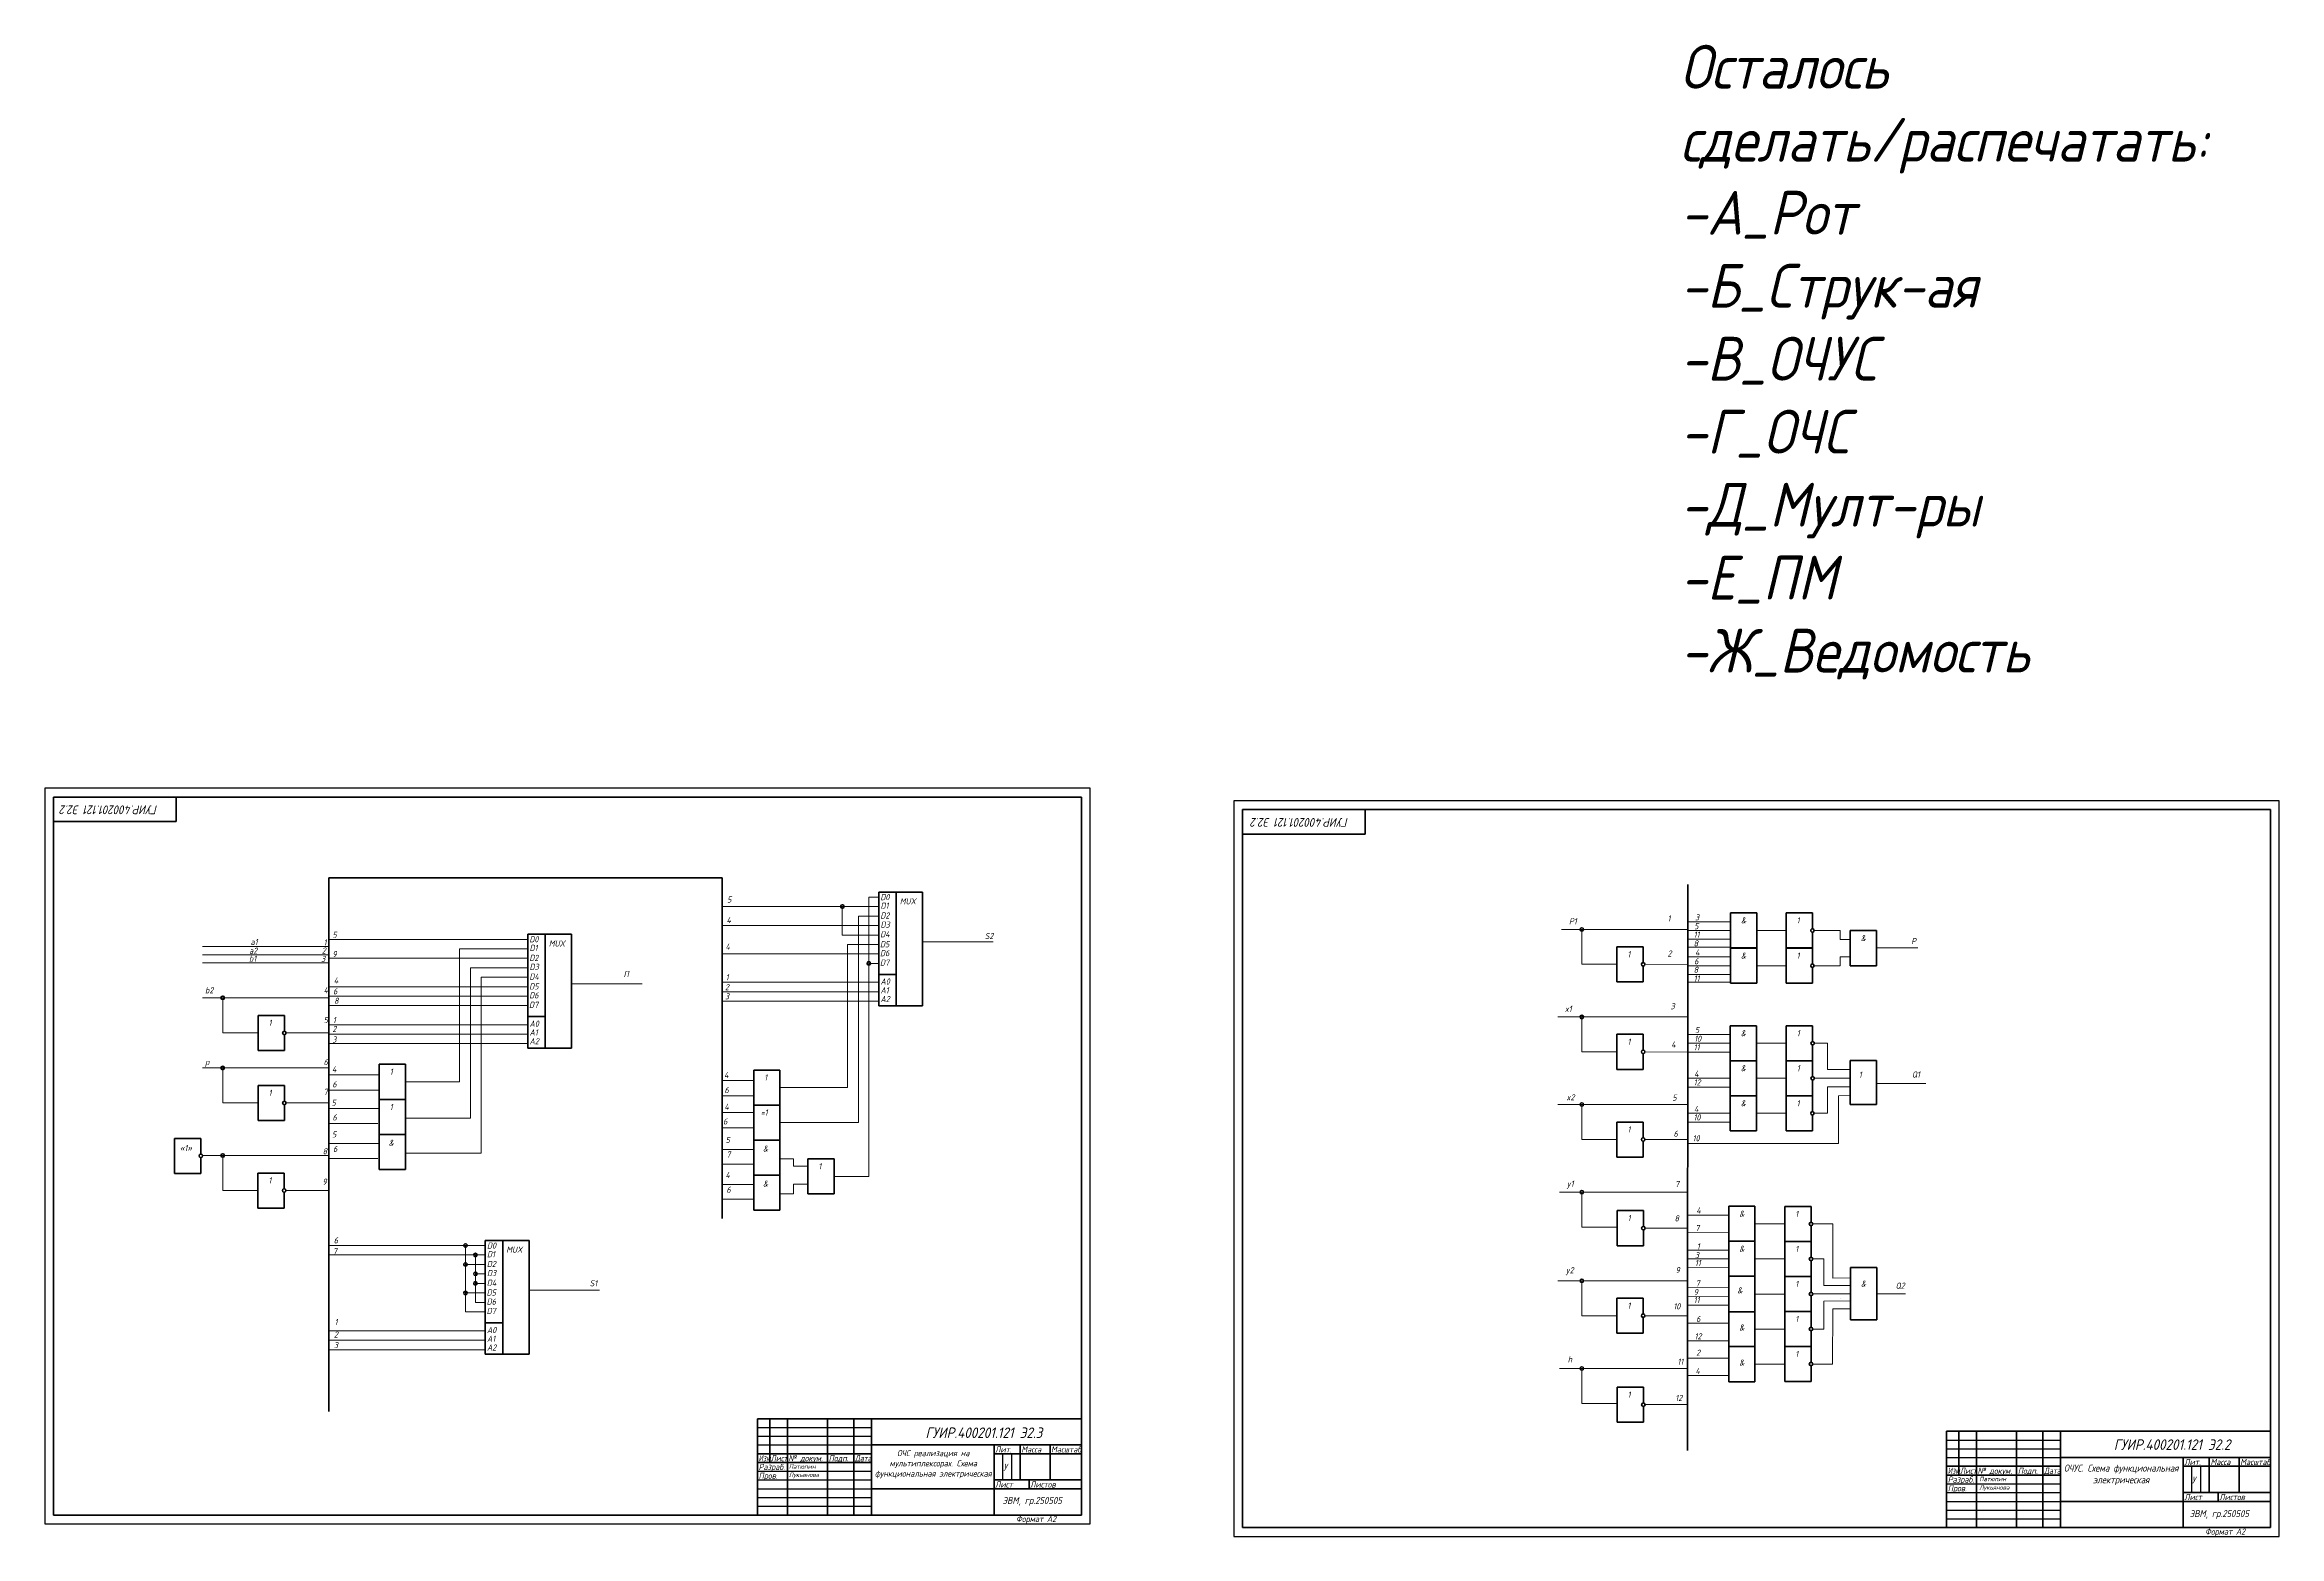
# Model space of a CAD drawing. Header units: millimetres. Extents: x -1355 to 1483, y -457 to 401.
# Drawn here: x -1355 to -79, y -455 to 397 of the extents above; entities that cross this region are included whole.
import ezdxf

# ---------------------------------------------------------------- set-up
doc = ezdxf.new("R2010")
doc.units = ezdxf.units.MM
doc.header["$LTSCALE"] = 0.5
doc.layers.get('0').update_dxf_attribs({"lineweight": 60})
doc.layers.get('Defpoints').update_dxf_attribs({"color": 5})
doc.layers.add('4-текст', color=7, linetype='Continuous', true_color=0x00ad00)
doc.layers.add('провода', color=122, linetype='Continuous', lineweight=15)
doc.layers.add('фигуры', color=7, linetype='Continuous', lineweight=40)
doc.styles.get("Standard").update_dxf_attribs({"font": 'isocpeui.ttf', "width": 0.9})

msp = doc.modelspace()

# ---------------------------------------------------------------- linework, layer by layer
for p, q in [((-1350.3, -32.7), (-1350.3, -46.7)), ((-1280.3, -46.7), (-1280.3, -32.7)), ((-1350.3, -46.7), (-1280.3, -46.7)), ((-671.4, -39.9), (-671.4, -53.9)), ((-601.4, -53.9), (-601.4, -39.9)), ((-671.4, -53.9), (-601.4, -53.9)), ((-1193.1, -78.8), (-1193.1, -383.5)), ((-1193.1, -78.8), (-968.5, -78.8)), ((-968.5, -78.8), (-968.5, -273.3)), ((-417.2, -82.6), (-417.3, -405.9)), ((-813.3, -402.7), (-813.3, -407.7)), ((-134.4, -409.9), (-134.4, -414.9))]:
    msp.add_line(p, q)
at = {"lineweight": 60}
for p, q in [((-763.3, -387.7), (-948.3, -387.7)), ((-948.3, -442.7), (-948.3, -387.7)), ((-941.3, -387.7), (-941.3, -412.7)), ((-931.3, -442.7), (-931.3, -387.7)), ((-908.3, -387.7), (-908.3, -442.7)), ((-893.3, -442.7), (-893.3, -387.7)), ((-883.3, -387.7), (-883.3, -442.7)), ((-84.4, -394.9), (-269.4, -394.9)), ((-269.4, -449.9), (-269.4, -394.9)), ((-262.4, -394.9), (-262.4, -419.9)), ((-252.4, -449.9), (-252.4, -394.9)), ((-229.4, -394.9), (-229.4, -449.9)), ((-214.4, -449.9), (-214.4, -394.9)), ((-204.4, -394.9), (-204.4, -449.9)), ((-948.3, -407.7), (-883.3, -407.7)), ((-883.3, -402.7), (-763.3, -402.7)), ((-813.3, -442.7), (-813.3, -402.7)), ((-813.3, -407.7), (-763.3, -407.7)), ((-798.3, -402.7), (-798.3, -422.7)), ((-781.3, -422.7), (-781.3, -402.7)), ((-948.3, -412.7), (-883.3, -412.7)), ((-269.4, -414.9), (-204.4, -414.9)), ((-269.4, -419.9), (-204.4, -419.9)), ((-204.4, -409.9), (-84.4, -409.9)), ((-134.4, -449.9), (-134.4, -409.9)), ((-134.4, -414.9), (-84.4, -414.9)), ((-119.4, -409.9), (-119.4, -429.9)), ((-102.4, -429.9), (-102.4, -409.9)), ((-883.3, -427.7), (-763.3, -427.7)), ((-813.3, -422.7), (-763.3, -422.7)), ((-793.3, -427.7), (-793.3, -422.7)), ((-134.4, -429.9), (-84.4, -429.9)), ((-114.4, -434.9), (-114.4, -429.9)), ((-204.4, -434.9), (-84.4, -434.9))]:
    msp.add_line(p, q, dxfattribs=at)
at = {"lineweight": -3}
for p, q in [((-948.3, -392.7), (-883.3, -392.7)), ((-948.3, -397.7), (-883.3, -397.7)), ((-948.3, -402.7), (-883.3, -402.7)), ((-808.3, -422.7), (-808.3, -407.7)), ((-803.3, -407.7), (-803.3, -422.7)), ((-269.4, -399.9), (-204.4, -399.9)), ((-269.4, -404.9), (-204.4, -404.9)), ((-948.3, -417.7), (-883.3, -417.7)), ((-269.4, -409.9), (-204.4, -409.9)), ((-129.4, -429.9), (-129.4, -414.9)), ((-124.4, -414.9), (-124.4, -429.9)), ((-948.3, -422.7), (-883.3, -422.7)), ((-948.3, -427.7), (-883.3, -427.7)), ((-948.3, -432.7), (-883.3, -432.7)), ((-269.4, -424.9), (-204.4, -424.9)), ((-269.4, -429.9), (-204.4, -429.9)), ((-948.3, -437.7), (-883.3, -437.7)), ((-269.4, -434.9), (-204.4, -434.9)), ((-269.4, -439.9), (-204.4, -439.9)), ((-269.4, -444.9), (-204.4, -444.9))]:
    msp.add_line(p, q, dxfattribs=at)
for centre in [(-899.9, -95.2), (-477.7, -108.3), (-884.8, -127.7), (-1253.7, -147.4), (-477.7, -158.3), (-1253.7, -187.4), (-477.7, -208.3), (-1253.7, -237.4), (-477.7, -258.3), (-1115.1, -288.8), (-1109.4, -294.2), (-1115.1, -299.6), (-1109.4, -305), (-1115.1, -315.9), (-1109.4, -310.4), (-477.7, -309), (-477.7, -359)]:
    msp.add_circle(centre, 1)
at = {"layer": 'Defpoints'}
for p, q in [((-758.3, -27.7), (-1355.3, -27.7)), ((-1355.3, -27.7), (-1355.3, -447.7)), ((-758.3, -447.7), (-758.3, -27.7)), ((-79.4, -34.9), (-676.4, -34.9)), ((-676.4, -34.9), (-676.4, -454.9)), ((-79.4, -454.9), (-79.4, -34.9)), ((-1355.3, -447.7), (-758.3, -447.7)), ((-676.4, -454.9), (-79.4, -454.9))]:
    msp.add_line(p, q, dxfattribs=at)
at = {"layer": 'провода'}
for p, q in [((-968.1, -95.3), (-879.1, -95.3)), ((-900, -111.5), (-900, -95.3)), ((-890.7, -100.7), (-879.1, -100.7)), ((-890.7, -100.7), (-879.1, -100.7)), ((-890.7, -100.7), (-879.1, -100.7)), ((-890.7, -177.7), (-890.7, -100.7)), ((-884.8, -89.8), (-879.1, -89.8)), ((-884.8, -89.8), (-884.8, -249.3)), ((-1193.1, -114), (-1079.9, -114)), ((-968.5, -106.1), (-879.1, -106.1)), ((-900, -111.5), (-879.1, -111.5)), ((-884.4, -106.1), (-879.1, -106.1)), ((-884.4, -111.5), (-879.1, -111.5)), ((-489.2, -108.3), (-417.2, -108.3)), ((-477.7, -128.2), (-477.7, -108.3)), ((-477.7, -108.3), (-477.7, -128.2)), ((-417.2, -103.9), (-392.8, -103.9)), ((-417.2, -108.9), (-392.8, -108.9)), ((-417.2, -113.9), (-392.8, -113.9)), ((-377.8, -108.9), (-361.1, -108.9)), ((-330.2, -109), (-345, -109)), ((-330.2, -109), (-330.2, -114)), ((-330.2, -114), (-324.4, -114)), ((-1193.1, -118.1), (-1265.2, -118.1)), ((-1193.1, -122.9), (-1265.2, -122.9)), ((-1193.1, -127.4), (-1265.2, -127.4)), ((-1193.1, -124.8), (-1079.9, -124.8)), ((-1193.1, -124.8), (-1079.9, -124.8)), ((-1193.1, -124.8), (-1079.9, -124.8)), ((-1118.5, -192.9), (-1118.5, -119.4)), ((-1118.5, -119.4), (-1079.9, -119.4)), ((-968.1, -122.3), (-879.1, -122.3)), ((-879.1, -116.9), (-897, -116.9)), ((-897, -116.9), (-897, -198.6)), ((-884.4, -122.3), (-879.1, -122.3)), ((-854.4, -115.3), (-813.8, -115.3)), ((-417.2, -118.5), (-392.8, -118.4)), ((-417.2, -124), (-392.8, -124)), ((-330.2, -124), (-330.2, -129)), ((-330.2, -124), (-324.4, -124)), ((-309.4, -118.8), (-285.8, -118.8)), ((-1112.3, -130.2), (-1079.9, -130.2)), ((-1112.3, -216.1), (-1112.3, -130.2)), ((-1106.1, -236), (-1106.1, -135.6)), ((-1106.1, -135.6), (-1079.5, -135.6)), ((-1054.7, -139.4), (-1014.2, -139.4)), ((-968.1, -138.5), (-879.1, -138.5)), ((-968.1, -138.5), (-879.1, -138.5)), ((-884.8, -127.7), (-879.1, -127.7)), ((-884.4, -127.7), (-879.1, -127.7)), ((-477.7, -128.2), (-457.6, -128.2)), ((-441.6, -128.2), (-417.2, -128.3)), ((-417.2, -129), (-392.8, -129)), ((-417.2, -134), (-392.8, -134)), ((-417.2, -138.5), (-392.8, -138.5)), ((-377.8, -129), (-361, -129)), ((-345, -129), (-330.2, -129)), ((-1265.2, -147.4), (-1193.1, -147.4)), ((-1253.7, -147.4), (-1253.7, -167.4)), ((-1193.1, -141), (-1079.9, -141)), ((-1193.1, -146.4), (-1079.9, -146.4)), ((-1193.1, -151.8), (-1079.9, -151.8)), ((-1193.1, -151.8), (-1079.9, -151.8)), ((-1098.1, -146.4), (-1079.9, -146.4)), ((-968.1, -143.9), (-879.1, -143.9)), ((-968.1, -143.9), (-879.1, -143.9)), ((-968.1, -149.3), (-879.1, -149.3)), ((-1193.1, -162.7), (-1079.9, -162.7)), ((-1193.1, -162.7), (-1079.9, -162.7)), ((-491.4, -158.3), (-417.2, -158.3)), ((-477.7, -158.3), (-477.7, -178.2)), ((-417.2, -158.3), (-417.2, -158.3)), ((-1253.7, -167.4), (-1233.5, -167.4)), ((-1217.5, -167.4), (-1193.1, -167.4)), ((-1193.1, -168.1), (-1079.9, -168.1)), ((-1193.1, -168.1), (-1079.9, -168.1)), ((-1193.1, -173.5), (-1079.9, -173.5)), ((-890.7, -218.6), (-890.7, -177.7)), ((-477.7, -178.2), (-457.6, -178.2)), ((-441.6, -178.2), (-417.2, -178.3)), ((-417.2, -168.3), (-392.9, -168.3)), ((-417.2, -173.3), (-392.9, -173.3)), ((-417.2, -178.3), (-417.2, -178.3)), ((-417.2, -178.3), (-392.9, -178.3)), ((-377.9, -173.3), (-361.1, -173.3)), ((-344.9, -173.2), (-337.4, -173.2)), ((-337.4, -173.2), (-337.4, -188.3)), ((-1265.2, -187.4), (-1193.1, -187.4)), ((-1253.7, -187.4), (-1253.7, -207.4)), ((-1193.1, -191.4), (-1164.3, -191.4)), ((-337.4, -188.3), (-324.4, -188.3)), ((-1193.1, -200.1), (-1164.3, -200.1)), ((-1149.3, -195.3), (-1118.5, -195.3)), ((-1118.5, -195.3), (-1118.5, -192.9)), ((-968.5, -194.6), (-950.5, -194.6)), ((-968.5, -203.4), (-950.5, -203.4)), ((-935.5, -198.6), (-904.7, -198.6)), ((-897, -198.6), (-904.7, -198.6)), ((-417.2, -193.3), (-392.9, -193.3)), ((-417.2, -198.3), (-392.9, -198.3)), ((-377.9, -193.3), (-361.1, -193.3)), ((-344.9, -193.2), (-324.4, -193.2)), ((-337.3, -198.2), (-324.4, -198.2)), ((-337.3, -198.2), (-337.3, -213.3)), ((-331.1, -203.3), (-324.4, -203.2)), ((-331.1, -203.3), (-331.1, -228.9)), ((-309.4, -196.2), (-281.3, -196.2)), ((-1253.7, -207.4), (-1233.5, -207.4)), ((-1217.5, -207.4), (-1193.2, -207.4)), ((-1192.8, -210.6), (-1164.8, -210.6)), ((-1149.2, -216.1), (-1112.3, -216.1)), ((-968.5, -212.8), (-950.3, -212.8)), ((-491.4, -208.3), (-417.2, -208.3)), ((-477.7, -208.3), (-477.7, -228.2)), ((-417.3, -213.3), (-392.9, -213.3)), ((-377.9, -213.3), (-361.2, -213.3)), ((-345, -213.3), (-337.3, -213.3)), ((-1193.1, -219.2), (-1165.1, -219.2)), ((-968.5, -221.6), (-950.3, -221.6)), ((-935.5, -218.6), (-890.7, -218.6)), ((-477.7, -228.2), (-457.6, -228.2)), ((-441.6, -228.2), (-417.2, -228.3)), ((-417.3, -218.3), (-392.9, -218.3)), ((-331.1, -228.9), (-331.1, -230.5)), ((-1265.2, -237.4), (-1193.2, -237.4)), ((-1253.7, -237.4), (-1253.7, -257.4)), ((-1193.1, -239.2), (-1165.1, -239.2)), ((-1192.8, -230.6), (-1164.8, -230.6)), ((-1149.2, -236.1), (-1106.1, -236)), ((-968.5, -233.9), (-950.5, -233.9)), ((-968.5, -242.4), (-950.5, -242.4)), ((-935.4, -239.3), (-927.8, -239.3)), ((-927.8, -239.3), (-927.8, -243.5)), ((-331.1, -230.5), (-417.2, -230.5)), ((-968.1, -253.9), (-950.5, -253.9)), ((-927.8, -243.5), (-919.6, -243.5)), ((-927.8, -259.3), (-927.8, -253.8)), ((-927.8, -253.8), (-919.6, -253.8)), ((-904.6, -249.3), (-884.8, -249.3)), ((-1253.7, -257.4), (-1233.6, -257.4)), ((-1217.6, -257.4), (-1193.2, -257.4)), ((-968.5, -262.4), (-950.5, -262.4)), ((-935.4, -259.3), (-927.8, -259.3)), ((-490.5, -258.3), (-417.2, -258.3)), ((-477.7, -278.3), (-477.7, -258.3)), ((-477.7, -258.3), (-477.7, -278.3)), ((-477.7, -278.3), (-457.7, -278.3)), ((-441.4, -278.9), (-417.2, -278.9)), ((-417.2, -271.5), (-393.8, -271.4)), ((-378.7, -276.5), (-361.9, -276.5)), ((-345.8, -276.4), (-334.4, -276.4)), ((-334.4, -276.4), (-334.4, -307.4)), ((-1193.1, -288.8), (-1104.1, -288.8)), ((-1115.1, -288.8), (-1115.1, -326.7)), ((-417.2, -281.5), (-393.8, -281.4)), ((-417.2, -291.5), (-393.8, -291.4)), ((-1193.1, -294.2), (-1104.1, -294.2)), ((-1115.1, -299.6), (-1104.1, -299.6)), ((-1115.1, -299.6), (-1104.1, -299.6)), ((-1115.1, -299.6), (-1104.1, -299.6)), ((-1109.4, -294.2), (-1109.4, -321.3)), ((-1109.4, -305), (-1104.1, -305)), ((-1109.4, -305), (-1104.1, -305)), ((-417.2, -296.5), (-393.8, -296.4)), ((-417.2, -301.5), (-393.8, -301.4)), ((-378.7, -296.5), (-361.9, -296.5)), ((-345.8, -296.5), (-339.5, -296.5)), ((-339.5, -296.5), (-339.5, -311.6)), ((-1115.1, -315.9), (-1104.1, -315.9)), ((-1115.1, -315.9), (-1104.1, -315.9)), ((-1109.4, -310.4), (-1104.1, -310.4)), ((-1109.4, -310.4), (-1104.1, -310.4)), ((-1079, -314.3), (-1038.5, -314.3)), ((-491.4, -309), (-417.2, -309)), ((-477.7, -309), (-477.7, -328.9)), ((-417.2, -312.9), (-393.8, -312.8)), ((-417.2, -317.9), (-393.8, -317.8)), ((-378.7, -316.5), (-361.9, -316.5)), ((-345.8, -316.4), (-324.3, -316.4)), ((-339.5, -311.6), (-324.3, -311.6)), ((-334.4, -307.4), (-324.3, -307.3)), ((-309.3, -316.4), (-292.8, -316.4)), ((-1115.1, -326.7), (-1104.1, -326.7)), ((-1115.1, -326.7), (-1104.1, -326.7)), ((-1109.4, -321.3), (-1104.1, -321.3)), ((-1109.4, -321.3), (-1104.1, -321.3)), ((-477.7, -328.9), (-457.6, -328.9)), ((-441.6, -328.9), (-417.2, -329)), ((-417.2, -322.9), (-393.8, -322.8)), ((-339.4, -320.5), (-324.4, -320.4)), ((-339.4, -320.5), (-339.4, -336.5)), ((-334.5, -356.5), (-334.4, -325)), ((-334.4, -325), (-324.4, -325)), ((-330.2, -319.2), (-330.2, -319.2)), ((-330.2, -319.2), (-330.2, -319.2)), ((-1193.1, -337.5), (-1104.1, -337.5)), ((-1193.1, -337.5), (-1104.1, -337.5)), ((-1193.1, -342.9), (-1104.1, -342.9)), ((-1193.1, -342.9), (-1104.1, -342.9)), ((-417.2, -333.2), (-393.8, -333.2)), ((-417.2, -343.2), (-393.8, -343.2)), ((-378.7, -336.5), (-361.9, -336.5)), ((-345.8, -336.5), (-339.4, -336.5)), ((-1193.1, -348.3), (-1104.1, -348.3)), ((-417.2, -353.1), (-393.8, -353.1)), ((-378.8, -356.5), (-362, -356.5)), ((-345.8, -356.5), (-334.5, -356.5)), ((-490.5, -359), (-417.2, -359)), ((-477.7, -379), (-477.7, -359)), ((-477.7, -359), (-477.7, -379)), ((-417.2, -363.1), (-393.8, -363.1)), ((-477.7, -379), (-457.7, -379)), ((-441.4, -379.6), (-417.2, -379.6))]:
    msp.add_line(p, q, dxfattribs=at)
at = {"layer": 'фигуры', "lineweight": 60}
for p, q in [((-1350.3, -442.7), (-1350.3, -32.7)), ((-1350.3, -32.7), (-778.3, -32.7)), ((-778.3, -32.7), (-763.3, -32.7)), ((-763.3, -32.7), (-763.3, -442.7)), ((-671.4, -449.9), (-671.4, -39.9)), ((-671.4, -39.9), (-99.4, -39.9)), ((-99.4, -39.9), (-84.4, -39.9)), ((-84.4, -39.9), (-84.4, -449.9)), ((-763.3, -442.7), (-1350.3, -442.7)), ((-84.4, -449.9), (-671.4, -449.9))]:
    msp.add_line(p, q, dxfattribs=at)
at = {"layer": 'фигуры'}
for p, q in [((-879.1, -152), (-879.1, -87)), ((-879.1, -87), (-869.1, -87)), ((-869.1, -87), (-854.1, -87)), ((-869.1, -87), (-869.1, -152)), ((-854.1, -87), (-854.1, -152)), ((-1079.5, -176.1), (-1079.5, -111.1)), ((-1079.5, -111.1), (-1069.5, -111.1)), ((-1069.5, -111.1), (-1054.5, -111.1)), ((-1069.5, -111.1), (-1069.5, -176.1)), ((-1054.5, -111.1), (-1054.5, -176.1)), ((-879.1, -134), (-869.1, -134)), ((-879.1, -152), (-869.1, -152)), ((-854.1, -152), (-869.1, -152)), ((-1079.5, -158.1), (-1069.5, -158.1)), ((-1079.5, -176.1), (-1069.5, -176.1)), ((-1054.5, -176.1), (-1069.5, -176.1)), ((-1103.8, -350.9), (-1103.8, -285.9)), ((-1103.8, -285.9), (-1093.8, -285.9)), ((-1093.8, -285.9), (-1078.8, -285.9)), ((-1093.8, -285.9), (-1093.8, -350.9)), ((-1078.8, -285.9), (-1078.8, -350.9)), ((-1103.8, -332.9), (-1093.8, -332.9)), ((-1103.8, -350.9), (-1093.8, -350.9)), ((-1078.8, -350.9), (-1093.8, -350.9))]:
    msp.add_line(p, q, dxfattribs=at)
at = {"layer": 'фигуры', "lineweight": 40}
for p, q in [((-392.8, -98.9), (-377.8, -98.9)), ((-392.8, -118.9), (-392.8, -98.9)), ((-377.8, -98.9), (-377.8, -109.9)), ((-361, -98.9), (-346, -98.9)), ((-361, -118.9), (-361, -98.9)), ((-346, -98.9), (-346, -107.9)), ((-377.8, -109.9), (-377.8, -118.9)), ((-346, -109.9), (-346, -118.9)), ((-324.4, -109), (-309.4, -109)), ((-324.4, -129), (-324.4, -109)), ((-309.4, -109), (-309.4, -120.6)), ((-457.6, -118.2), (-442.6, -118.2)), ((-457.6, -138.2), (-457.6, -118.2)), ((-442.6, -118.2), (-442.6, -127.2)), ((-392.8, -118.9), (-377.8, -118.9)), ((-392.8, -119), (-377.8, -119)), ((-392.8, -139), (-392.8, -119)), ((-377.8, -119), (-377.8, -130)), ((-346, -118.9), (-361, -118.9)), ((-361, -119), (-346, -119)), ((-361, -139), (-361, -119)), ((-346, -119), (-346, -128)), ((-309.4, -120), (-309.4, -129)), ((-442.6, -138.2), (-457.6, -138.2)), ((-442.6, -129.2), (-442.6, -138.2)), ((-392.8, -139), (-377.8, -139)), ((-377.8, -130), (-377.8, -139)), ((-346, -139), (-361, -139)), ((-346, -130), (-346, -139)), ((-309.4, -129), (-324.4, -129)), ((-1233.5, -157.4), (-1218.5, -157.4)), ((-1233.5, -177.4), (-1233.5, -157.4)), ((-1218.5, -157.4), (-1218.5, -166.4)), ((-392.9, -163.3), (-377.9, -163.3)), ((-392.9, -183.3), (-392.9, -163.3)), ((-377.9, -163.3), (-377.9, -174.3)), ((-360.9, -163.3), (-345.9, -163.3)), ((-360.9, -183.3), (-360.9, -163.3)), ((-345.9, -163.3), (-345.9, -172.3)), ((-1218.5, -177.4), (-1233.5, -177.4)), ((-1218.5, -168.4), (-1218.5, -177.4)), ((-457.6, -168.2), (-442.6, -168.2)), ((-457.6, -188.2), (-457.6, -168.2)), ((-442.6, -168.2), (-442.6, -177.2)), ((-377.9, -174.3), (-377.9, -183.3)), ((-345.9, -174.3), (-345.9, -183.3)), ((-1149.3, -185.3), (-1164.3, -185.3)), ((-1164.3, -205.3), (-1164.3, -185.3)), ((-1149.3, -185.3), (-1149.3, -205.3)), ((-935.5, -188.6), (-950.5, -188.6)), ((-950.5, -208.6), (-950.5, -188.6)), ((-935.5, -188.6), (-935.5, -208.6)), ((-442.6, -188.2), (-457.6, -188.2)), ((-442.6, -179.2), (-442.6, -188.2)), ((-392.9, -183.3), (-377.9, -183.3)), ((-392.9, -183.3), (-377.9, -183.3)), ((-392.9, -203.3), (-392.9, -183.3)), ((-377.9, -183.3), (-377.9, -194.3)), ((-345.9, -183.3), (-360.9, -183.3)), ((-360.9, -183.3), (-345.9, -183.3)), ((-360.9, -203.3), (-360.9, -183.3)), ((-345.9, -183.3), (-345.9, -192.3)), ((-324.4, -208.2), (-324.4, -183.2)), ((-324.4, -183.2), (-309.4, -183.2)), ((-309.4, -183.2), (-309.4, -197.2)), ((-1233.5, -197.4), (-1218.5, -197.4)), ((-1233.5, -217.4), (-1233.5, -197.4)), ((-1218.5, -197.4), (-1218.5, -206.4)), ((-392.9, -203.3), (-377.9, -203.3)), ((-392.9, -223.3), (-392.9, -203.3)), ((-377.9, -194.3), (-377.9, -203.3)), ((-377.9, -203.3), (-377.9, -214.3)), ((-361, -223.3), (-361, -203.3)), ((-345.9, -203.3), (-360.9, -203.3)), ((-346, -203.3), (-346, -212.3)), ((-345.9, -194.3), (-345.9, -203.3)), ((-309.4, -197.2), (-309.4, -208.2)), ((-1218.5, -208.4), (-1218.5, -217.4)), ((-1149.3, -205.4), (-1164.3, -205.4)), ((-1164.3, -225.4), (-1164.3, -205.4)), ((-1149.3, -205.4), (-1149.3, -225.4)), ((-950.5, -228.6), (-950.5, -208.6)), ((-935.5, -208.6), (-950.5, -208.6)), ((-935.5, -208.6), (-950.5, -208.6)), ((-935.5, -208.6), (-935.5, -228.6)), ((-377.9, -214.3), (-377.9, -223.3)), ((-346, -214.3), (-346, -223.3)), ((-324.4, -208.2), (-309.4, -208.2)), ((-324.4, -208.2), (-309.4, -208.2)), ((-1281.2, -227.6), (-1266.2, -227.6)), ((-1281.2, -247.6), (-1281.2, -227.6)), ((-1266.2, -227.6), (-1266.2, -236.6)), ((-1218.5, -217.4), (-1233.5, -217.4)), ((-1149.3, -225.4), (-1164.3, -225.4)), ((-1149.3, -225.4), (-1164.3, -225.4)), ((-1164.3, -245.4), (-1164.3, -225.4)), ((-1149.3, -225.4), (-1149.3, -245.4)), ((-935.5, -228.6), (-950.5, -228.6)), ((-935.5, -228.6), (-950.5, -228.6)), ((-950.5, -248.6), (-950.5, -228.6)), ((-935.5, -228.6), (-935.5, -248.6)), ((-457.6, -218.3), (-442.6, -218.3)), ((-457.6, -238.3), (-457.6, -218.3)), ((-442.6, -218.3), (-442.6, -227.3)), ((-442.6, -229.3), (-442.6, -238.3)), ((-392.9, -223.3), (-377.9, -223.3)), ((-346, -223.3), (-361, -223.3)), ((-1266.2, -238.6), (-1266.2, -247.6)), ((-904.6, -239.3), (-919.6, -239.3)), ((-919.6, -259.3), (-919.6, -239.3)), ((-904.6, -239.3), (-904.6, -259.3)), ((-442.6, -238.3), (-457.6, -238.3)), ((-1266.2, -247.6), (-1281.2, -247.6)), ((-1233.6, -247.4), (-1218.6, -247.4)), ((-1233.6, -267.4), (-1233.6, -247.4)), ((-1218.6, -247.4), (-1218.6, -256.4)), ((-1149.3, -245.4), (-1164.3, -245.4)), ((-1149.3, -245.4), (-1164.3, -245.4)), ((-1149.3, -245.4), (-1164.3, -245.4)), ((-935.5, -248.6), (-950.5, -248.6)), ((-935.5, -248.6), (-950.5, -248.6)), ((-935.5, -248.6), (-950.5, -248.6)), ((-935.5, -248.6), (-950.5, -248.6)), ((-950.5, -268.6), (-950.5, -248.6)), ((-935.5, -248.6), (-935.5, -268.6)), ((-1218.6, -267.4), (-1233.6, -267.4)), ((-1218.6, -258.4), (-1218.6, -267.4)), ((-904.6, -259.3), (-919.6, -259.3)), ((-393.8, -266.4), (-378.8, -266.4)), ((-393.8, -286.4), (-393.8, -266.4)), ((-378.8, -266.4), (-378.8, -365.1)), ((-361.8, -266.5), (-346.8, -266.5)), ((-361.8, -286.5), (-361.8, -266.5)), ((-346.8, -266.5), (-346.8, -275.5)), ((-935.5, -268.6), (-950.5, -268.6)), ((-935.5, -268.6), (-950.5, -268.6)), ((-935.5, -268.6), (-950.5, -268.6)), ((-457.5, -268.9), (-442.5, -268.9)), ((-457.5, -288.9), (-457.5, -268.9)), ((-442.5, -268.9), (-442.5, -277.9)), ((-442.5, -279.9), (-442.5, -288.9)), ((-378.8, -277.4), (-378.8, -286.4)), ((-346.8, -277.5), (-346.8, -286.5)), ((-442.5, -288.9), (-457.5, -288.9)), ((-393.8, -286.4), (-378.8, -286.4)), ((-393.8, -306.4), (-393.8, -286.4)), ((-378.8, -286.4), (-393.8, -286.4)), ((-378.8, -286.4), (-378.8, -295.4)), ((-346.8, -286.5), (-361.8, -286.5)), ((-361.8, -286.5), (-346.8, -286.5)), ((-361.8, -306.5), (-361.8, -286.5)), ((-346.8, -286.5), (-346.8, -295.5)), ((-378.8, -297.4), (-378.8, -306.4)), ((-346.8, -297.5), (-346.8, -306.5)), ((-324.3, -301.3), (-309.3, -301.3)), ((-324.3, -331.3), (-324.3, -301.3)), ((-309.3, -301.3), (-309.3, -317.7)), ((-457.6, -318.9), (-442.6, -318.9)), ((-457.6, -338.9), (-457.6, -318.9)), ((-442.6, -318.9), (-442.6, -327.9)), ((-378.8, -306.4), (-393.8, -306.4)), ((-393.8, -306.4), (-378.8, -306.4)), ((-393.8, -331.4), (-393.8, -306.4)), ((-378.8, -306.4), (-378.8, -318.4)), ((-346.8, -306.5), (-361.8, -306.5)), ((-361.8, -306.5), (-346.8, -306.5)), ((-361.8, -326.5), (-361.8, -306.5)), ((-346.8, -306.5), (-346.8, -315.5)), ((-346.8, -317.5), (-346.8, -326.5)), ((-309.3, -317.3), (-309.3, -331.3)), ((-442.6, -329.9), (-442.6, -338.9)), ((-393.8, -326.7), (-378.8, -326.7)), ((-393.8, -351.4), (-393.8, -331.4)), ((-378.8, -320.4), (-378.8, -331.4)), ((-378.8, -331.4), (-378.8, -340.4)), ((-346.8, -326.5), (-361.8, -326.5)), ((-361.8, -326.5), (-346.8, -326.5)), ((-361.8, -346.5), (-361.8, -326.5)), ((-346.8, -326.5), (-346.8, -335.5)), ((-324.3, -331.3), (-309.3, -331.3)), ((-442.6, -338.9), (-457.6, -338.9)), ((-378.8, -342.4), (-378.8, -351.4)), ((-346.8, -337.5), (-346.8, -346.5)), ((-393.8, -346.5), (-378.8, -346.5)), ((-393.8, -366.6), (-393.8, -351.4)), ((-378.8, -351.4), (-378.8, -360.4)), ((-346.8, -346.5), (-361.8, -346.5)), ((-361.8, -366.5), (-361.8, -346.5)), ((-346.8, -346.5), (-346.8, -355.5)), ((-457.5, -369.7), (-442.5, -369.7)), ((-457.5, -389.7), (-457.5, -369.7)), ((-442.5, -369.7), (-442.5, -378.7)), ((-378.8, -366.6), (-393.8, -366.6)), ((-378.8, -362.4), (-378.8, -366.6)), ((-346.8, -366.5), (-361.8, -366.5)), ((-346.8, -357.5), (-346.8, -366.5)), ((-442.5, -380.7), (-442.5, -389.7)), ((-442.5, -389.7), (-457.5, -389.7))]:
    msp.add_line(p, q, dxfattribs=at)
for centre in [(-346, -108.9), (-442.6, -128.2), (-346, -129), (-1218.5, -167.4), (-442.6, -178.2), (-345.9, -173.3), (-345.9, -193.3), (-1218.5, -207.4), (-346, -213.3), (-442.6, -228.3), (-1266.2, -237.6), (-1218.6, -257.4), (-442.5, -278.9), (-346.8, -276.5), (-346.8, -296.5), (-346.8, -316.5), (-442.6, -328.9), (-346.8, -336.5), (-346.8, -356.5), (-442.5, -379.7)]:
    msp.add_circle(centre, 1, dxfattribs=at)

# ---------------------------------------------------------------- texts
at = {"lineweight": -3, "width": 0.9}
for p in [(-800.7, -446.7), (-121.8, -453.9)]:
    msp.add_text('Формат А2', height=3.5, dxfattribs=at).set_placement(p)
at = {"attachment_point": 1}
for s, width, gutter_width, heights, insert, char_height in [('4', 10, 25, [0], (-966, -101.2), 3.5), ('5', 10, 25, [0], (-965.7, -89.5), 3.5), ('P1', 10.29, 25, [0], (-485, -101.9), 3.5), ('1', 10.29, 25, [0], (-428.7, -100.3), 3.5), ('3', 10.29, 25, [3.5], (-413, -99.6), 3.5), ('a1', 10, 25, [0], (-1237.8, -113.7), 3.5), ('1', 10, 25, [0], (-1196.1, -114), 3.5), ('5', 10, 25, [0], (-1191.1, -109.6), 3.5), ('S2', 10.29, 25, [0], (-818.6, -110.3), 3.5), ('8', 10.29, 25, [0], (-413.8, -114.5), 3.5), ('5', 10.29, 25, [0], (-413.5, -104.7), 3.5), ('11', 10.29, 25, [0], (-413.8, -109.5), 3.5), ('Р', 10.29, 25, [0], (-289.6, -113.2), 3.5), ('b1', 10, 25, [0], (-1238.7, -123.3), 3.5), ('a2', 10, 25, [0], (-1238.6, -118.7), 3.5), ('3', 10, 25, [0], (-1197.5, -123.4), 3.5), ('2', 10, 25, [0], (-1197.1, -118.6), 3.5), ('9', 10, 25, [0], (-1191.1, -120.6), 3.5), ('4', 10, 25, [0], (-966.6, -116.4), 3.5), ('2', 10.29, 25, [0], (-428.7, -120.3), 3.5), ('6', 10.29, 25, [0], (-413.5, -124.7), 3.5), ('4', 10.29, 25, [3.5], (-413, -119.7), 3.5), ('4', 10, 25, [0], (-1190.3, -135.7), 3.5), ('П', 10.29, 25, [0], (-1024.8, -132), 3.5), ('2', 10, 25, [0], (-966.9, -139.5), 3.5), ('1', 10, 25, [0], (-966.5, -133.9), 3.5), ('8', 10.29, 25, [0], (-413.8, -129.6), 3.5), ('11', 10.29, 25, [0], (-413.8, -134.6), 3.5), ('b2', 10, 25, [0], (-1263.8, -141.3), 3.5), ('4', 10, 25, [0], (-1196.1, -141.3), 3.5), ('6', 10, 25, [0], (-1190.7, -141.9), 3.5), ('8', 10, 25, [0], (-1190.1, -147.3), 3.5), ('3', 10, 25, [0], (-966.9, -144.7), 3.5), ('x1', 10.29, 25, [0], (-487.4, -151.9), 3.5), ('3', 10.29, 25, [0], (-427, -150.4), 3.5), ('5', 10, 25, [0], (-1196.1, -158.3), 3.5), ('2', 10, 25, [0], (-1191.1, -163.4), 3.5), ('1', 10, 25, [0], (-1190.8, -158.3), 3.5), ('5', 10.29, 25, [3.5], (-413.1, -164), 3.5), ('3', 10, 25, [0], (-1191.1, -169.4), 3.5), ('4', 10.29, 25, [0], (-426.7, -172.3), 3.5), ('11', 10.29, 25, [0], (-413.8, -173.9), 3.5), ('10', 10.29, 25, [0], (-413.5, -169), 3.5), ('p', 10, 25, [0], (-1263.8, -182.3), 3.5), ('6', 10, 25, [0], (-1196.1, -182.3), 3.5), ('4', 10, 25, [0], (-1191.3, -186.4), 3.5), ('4', 10, 25, [0], (-967.4, -189.7), 3.5), ('4', 10.29, 25, [0], (-413.5, -189), 3.5), ('Q1', 10.29, 25, [0], (-289.2, -189.4), 3.5), ('7', 10, 25, [0], (-1196.1, -199.3), 3.5), ('6', 10, 25, [0], (-1191.1, -195), 3.5), ('6', 10, 25, [0], (-967.2, -198.3), 3.5), ('x2', 10.29, 25, [0], (-486.4, -202.4), 3.5), ('5', 10.29, 25, [0], (-426, -202.6), 3.5), ('12', 10.29, 25, [0], (-413.8, -193.9), 3.5), ('5', 10, 25, [0], (-1191.6, -205.5), 3.5), ('6', 10, 25, [0], (-1191, -213.9), 3.5), ('6', 10, 25, [0], (-968, -216.2), 3.5), ('4', 10, 25, [0], (-967.2, -207.8), 3.5), ('4', 10.29, 25, [0], (-413.6, -209.1), 3.5), ('10', 10.29, 25, [0], (-413.9, -213.9), 3.5), ('5', 10, 25, [0], (-1191.3, -223.6), 3.5), ('5', 10, 25, [0], (-966.6, -226.8), 3.5), ('6', 10.29, 25, [0], (-425.3, -223.2), 3.5), ('10', 10.29, 25, [0], (-414.4, -225.8), 3.5), ('8', 10, 25, [0], (-1196.6, -233.2), 3.5), ('6', 10, 25, [0], (-1190.7, -231.9), 3.5), ('7', 10, 25, [0], (-966.1, -235.1), 3.5), ('9', 10, 25, [0], (-1196.8, -250.6), 3.5), ('4', 10, 25, [0], (-966.6, -246.8), 3.5), ('6', 10, 25, [0], (-966.1, -255.2), 3.5), ('y1', 10.29, 25, [0], (-486.3, -251.8), 3.5), ('7', 10.29, 25, [0], (-424.5, -252), 3.5), ('4', 10.29, 25, [0], (-412.3, -267), 3.5), ('8', 10.29, 25, [0], (-424.7, -271.5), 3.5), ('7', 10.29, 25, [0], (-412.9, -277.1), 3.5), ('6', 10, 25, [0], (-1190.3, -284.1), 3.5), ('7', 10, 25, [0], (-1190.8, -290.3), 3.5), ('3', 10.29, 25, [0], (-413.1, -292.5), 3.5), ('1', 10.29, 25, [3.5], (-412, -287.5), 3.5), ('y2', 10.29, 25, [0], (-486.9, -301.2), 3.5), ('9', 10.29, 25, [0], (-424.2, -301.1), 3.5), ('11', 10.29, 25, [0], (-413.1, -297), 3.5), ('S1', 10.29, 25, [0], (-1044.2, -308.6), 3.5), ('9', 10.29, 25, [0], (-413.8, -313.7), 3.5), ('11', 10.29, 25, [0], (-413.8, -318.2), 3.5), ('7', 10.29, 25, [0], (-412.7, -308.7), 3.5), ('Q2', 10.29, 25, [0], (-298.5, -310), 3.5), ('1', 10, 25, [0], (-1189.8, -330.7), 3.5), ('10', 10.29, 25, [0], (-425.4, -321.8), 3.5), ('6', 10.29, 25, [0], (-412.4, -329), 3.5), ('2', 10, 25, [0], (-1190.2, -337.9), 3.5), ('3', 10, 25, [0], (-1190.2, -343.9), 3.5), ('12', 10.29, 25, [0], (-413.3, -338.9), 3.5), ('h', 10.29, 25, [0], (-485.7, -352), 3.5), ('11', 10.29, 25, [0], (-423.1, -353.4), 3.5), ('2', 10.29, 25, [0], (-412.4, -348.3), 3.5), ('4', 10.29, 25, [0], (-412.8, -358.7), 3.5), ('12', 10.29, 25, [0], (-424.3, -374.1), 3.5), ('\\pxqc;ОЧС реализация на мультиплексорах. Схема функциональная электрическая', 70.039, 20, [37.2], (-883, -405.6), 3.5), ('\\pxqc;ОЧУС. Схема функциональная электрическая', 69.453, 20, [22.2], (-204.4, -413.9), 4)]:
    msp.add_mtext_dynamic_manual_height_columns(s, width=width, gutter_width=gutter_width, heights=heights, dxfattribs=dict(at, insert=insert, char_height=char_height))
at = {"layer": '4-текст', "lineweight": -3}
for s, width, p in [('Лит.', 0.9, (-812.7, -407)), ('Масса', 0.9, (-797.7, -407)), ('Масштаб', 0.8, (-780.7, -407)), ('Изм.', 0.7, (-947.7, -412)), ('Разраб.', 0.9, (-947.7, -417)), ('Пров.', 0.9, (-947.7, -422)), ('Лист', 0.75, (-940.7, -412)), ('№ докум.', 0.9, (-930.7, -412)), ('Подп.', 0.9, (-907.7, -412)), ('Дата', 0.75, (-892.7, -412)), ('Изм.', 0.7, (-268.7, -419.2)), ('Разраб.', 0.9, (-268.7, -424.2)), ('Лист', 0.75, (-261.7, -419.2)), ('№ докум.', 0.9, (-251.7, -419.2)), ('Подп.', 0.9, (-228.7, -419.2)), ('Дата', 0.75, (-213.7, -419.2)), ('Лит.', 0.9, (-133.7, -414.2)), ('Масса', 0.9, (-118.7, -414.2)), ('Масштаб', 0.8, (-101.7, -414.2)), ('Лист', 0.9, (-812.7, -427)), ('Листов', 0.9, (-792.7, -427)), ('Пров.', 0.9, (-268.7, -429.2)), ('Лист', 0.9, (-133.7, -434.2)), ('Листов', 0.9, (-113.7, -434.2))]:
    msp.add_text(s, height=3.5, dxfattribs=dict(at, width=width)).set_placement(p)
at = {"layer": '4-текст', "width": 0.9}
for p in [(-808, -417.4), (-129.4, -424.7)]:
    msp.add_text('У', height=4, dxfattribs=at).set_placement(p)
at = {"layer": '4-текст', "char_height": 5, "attachment_point": 6, "rotation": 180}
for insert in [(-1346.3, -40), (-666.4, -47.2)]:
    msp.add_mtext_dynamic_manual_height_columns('ГУИР.400201.121 Э2.2', width=70, gutter_width=20, heights=[0], dxfattribs=dict(at, insert=insert))
at = {"layer": '4-текст'}
for s, width, insert, char_height, attachment_point in [('ГУИР.400201.121 Э2.3', 78, (-785.7, -395.7), 6, 6), ('ГУИР.400201.121 Э2.2', 78, (-107.3, -402.5), 6, 6), ('Лукьянова', 23, (-930.4, -418.5), 2.5, 1), ('Патюпин', 23, (-930.4, -413.8), 2.5, 1), ('Патюпин', 23, (-250.7, -420.9), 2.5, 1), ('ЭВМ, гр.250505', 50, (-808.4, -432.4), 4, 1), ('Лукьянова', 23, (-250.7, -425.7), 2.5, 1), ('ЭВМ, гр.250505', 50, (-130.6, -439.9), 4, 1)]:
    msp.add_mtext_dynamic_manual_height_columns(s, width=width, gutter_width=20, heights=[0], dxfattribs=dict(at, insert=insert, char_height=char_height, attachment_point=attachment_point))
at = {"layer": 'провода', "insert": (-421.5, 396.8), "char_height": 25, "attachment_point": 1}
msp.add_mtext_dynamic_manual_height_columns('Осталось сделать/распечатать:\\P-А_Рот\\P-Б_Струк-ая^J-В_ОЧУС\\P-Г_ОЧС\\P-Д_Мулт-ры\\P-Е_ПМ\\P-Ж_Ведомость', width=178.165, gutter_width=25, heights=[0], dxfattribs=at)
at = {"layer": 'фигуры', "width": 0.9}
for s, p in [('D0', (-878.2, -91.6)), ('D2', (-878.2, -102.1)), ('D1', (-878.1, -96.5)), ('MUX', (-867.1, -94)), ('&', (-386.8, -104.9)), ('1', (-355, -104.9)), ('D0', (-1078.6, -115.7)), ('MUX', (-1067.5, -118.1)), ('D4', (-878.3, -112.8)), ('D3', (-878.1, -107.3)), ('&', (-318.4, -115)), ('D2', (-1078.6, -126.3)), ('D1', (-1078.5, -120.6)), ('D7', (-878.4, -129)), ('D5', (-878.4, -118.5)), ('D6', (-878.4, -123.6)), ('1', (-451.6, -124.2)), ('&', (-386.8, -125)), ('1', (-355, -125)), ('D5', (-1078.7, -142.6)), ('D4', (-1078.6, -137)), ('D3', (-1078.5, -131.4)), ('A0', (-878.1, -139.8)), ('D6', (-1078.7, -147.7)), ('D7', (-1078.8, -153.1)), ('A1', (-878.1, -144.8)), ('A2', (-878.1, -149.8)), ('1', (-1227.5, -163.4)), ('A0', (-1078.5, -163.9)), ('A1', (-1078.5, -168.9)), ('&', (-386.9, -169.3)), ('1', (-354.9, -169.3)), ('A2', (-1078.5, -173.9)), ('1', (-451.6, -174.2)), ('1', (-1158.3, -191.3)), ('1', (-944.5, -194.6)), ('&', (-386.9, -189.3)), ('1', (-354.9, -189.3)), ('1', (-319.5, -193)), ('1', (-1227.5, -203.4)), ('1', (-1158.3, -211.4)), ('=1', (-946.5, -214.6)), ('&', (-386.9, -209.3)), ('1', (-355, -209.3)), ('&', (-1158.9, -231.9)), ('1', (-451.6, -224.3)), ('«1»', (-1278.2, -234.9)), ('&', (-945.2, -235.2)), ('1', (-913.6, -245.3)), ('1', (-1227.6, -253.4)), ('&', (-945.2, -255.2)), ('1', (-451.5, -274.9)), ('&', (-387.8, -272.4)), ('1', (-355.8, -272.5)), ('D0', (-1102.8, -290.6)), ('D1', (-1102.8, -295.5)), ('MUX', (-1091.8, -292.9)), ('&', (-387.8, -292.4)), ('1', (-355.8, -292.5)), ('D2', (-1102.9, -301.1)), ('D3', (-1102.8, -306.3)), ('D5', (-1103, -317.4)), ('D4', (-1102.9, -311.8)), ('&', (-388.9, -316.2)), ('1', (-355.8, -312.5)), ('&', (-318.3, -312.3)), ('D6', (-1103, -322.6)), ('D7', (-1103, -327.9)), ('1', (-451.6, -324.9)), ('1', (-355.8, -332.5)), ('A0', (-1102.8, -338.8)), ('A1', (-1102.8, -343.8)), ('&', (-387.8, -337.4)), ('A2', (-1102.8, -348.8)), ('&', (-387.8, -357.4)), ('1', (-355.8, -352.5)), ('1', (-451.5, -375.7))]:
    msp.add_text(s, height=3.5, dxfattribs=at).set_placement(p)

doc.saveas('drawing.dxf')
